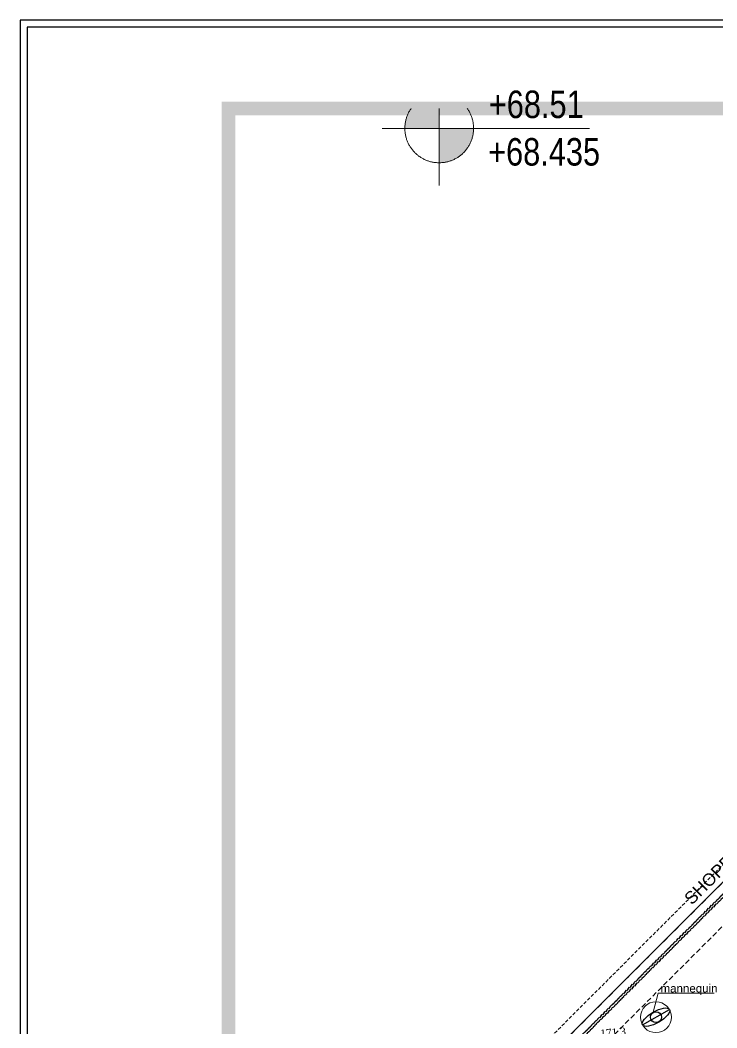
# Model space of a CAD drawing. Header units: millimetres. Extents: x 9129 to 19685, y -6152 to 3305.
# Drawn here: x 14047 to 15060, y 1660 to 3126 of the extents above; entities that cross this region are included whole.
import ezdxf
from ezdxf.enums import TextEntityAlignment as Align
from ezdxf.xclip import XClip

# ---------------------------------------------------------------- set-up
doc = ezdxf.new("R2010")
doc.units = ezdxf.units.MM
doc.header["$LTSCALE"] = 5
doc.header["$XCLIPFRAME"] = 0
doc.linetypes.add('Dash', pattern=[0.25, 0.125, -0.125])
doc.linetypes.add('DASHED', pattern=[0.75, 0.5, -0.25])
doc.layers.get('Defpoints').update_dxf_attribs({"lineweight": 9})
for name, color, linetype, lineweight in [('141125_RT1$0$2DKOT_200', 2, 'Continuous', 0), ('141125_RT1$0$LP-LEVELMARK', 2, 'Continuous', 9), ('LP-AREA_POLYLINE', 7, 'Continuous', 5), ('no3_ahsap gorunus arka ince', 53, 'Continuous', 5), ('no3_ahşap gorunus on kalın', 34, 'Continuous', 20), ('no3_yazı tefriş', 152, 'Continuous', 15), ('no3_ölçü tefriş', 252, 'Continuous', 0)]:
    doc.layers.add(name, color=color, linetype=linetype, lineweight=lineweight)
doc.layers.add('LP-UNIT_LINE', color=170, linetype='Continuous')
doc.styles.add('141125_RT1$0$OLCU', font='arial.ttf', dxfattribs={"width": 0.8})
doc.styles.add('ROMANSTW', font='georgia.ttf')
doc.styles.get("Standard").update_dxf_attribs({"font": 'arial.ttf'})
doc.styles.add('TEXT-500', font='arial.ttf', dxfattribs={"height": 1.25})
doc.dimstyles.new('M1', dxfattribs={"dimtxt": 11, "dimasz": 5, "dimexe": 2, "dimexo": 5, "dimgap": 3, "dimtad": 1, "dimdec": 1, "dimzin": 12, "dimdsep": 46, "dimtxsty": 'ROMANSTW', "dimblk": 'ARCHTICK', "dimcen": 0.09, "dimse1": 1, "dimse2": 1, "dimclrd": 251, "dimclre": 251, "dimclrt": 1, "dimadec": 0, "dimazin": 0, "dimtfac": 1, "dimtdec": 1, "dimtix": 1, "dimtmove": 0, "dimatfit": 3, "dimldrblk": 'ARCHTICK', "dimfxl": 1, "dimtolj": 1, "dimtzin": 0, "dimarcsym": 0})

# ---------------------------------------------------------------- blocks, each defined once
blk = doc.blocks.new('*D252')
at = {"layer": 'Defpoints', "color": 0, "transparency": 16777216}
for p in [(14995.1, 1650.8), (14995.8, 1642.8), (14825.1, 1628.4)]:
    blk.add_point(p, dxfattribs=at)
at = {"layer": 'no3_ölçü tefriş', "color": 251, "lineweight": -2, "transparency": 16777216}
blk.add_line((14829.4, 1636.9), (14990.2, 1650.4), dxfattribs=at)
at = {"layer": 'no3_ölçü tefriş', "color": 251, "transparency": 16777216}
for points in [[(14990.1, 1651.2), (14990.2, 1649.6), (14995.1, 1650.8)], [(14829.3, 1637.7), (14829.4, 1636), (14824.4, 1636.5)]]:
    blk.add_solid(points, dxfattribs=at)
at = {"layer": 'no3_ölçü tefriş', "color": 1, "transparency": 16777216, "insert": (14908.9, 1653.5), "char_height": 11, "attachment_point": 5, "rotation": 4.8086, "style": 'ROMANSTW'}
blk.add_mtext('\\A1;171.3', dxfattribs=at)
blk = doc.blocks.new('_ArchTick')
at = {"color": 0, "linetype": 'ByBlock', "const_width": 0.15}
blk.add_lwpolyline([(-0.5, -0.5), (0.5, 0.5)], dxfattribs=at)
blk = doc.blocks.new('141125_RT1$0$KOT_200')
at = {"layer": '141125_RT1$0$LP-LEVELMARK'}
h = blk.add_hatch(color=256, dxfattribs=at)
h.paths.add_polyline_path([(50, 0, 0.414214), (0, 50), (0, 0)])
h.paths.add_polyline_path([(0, -50), (0, 0), (-50, 0, 0.414214)])
for points in [[(0, 82.9), (0, -218.6)], [(82.9, 0), (-82.9, 0)]]:
    blk.add_lwpolyline(points, dxfattribs=at)
blk.add_circle((0, 0), 50, dxfattribs=at)
at = {"layer": '141125_RT1$0$LP-LEVELMARK', "style": '141125_RT1$0$OLCU', "width": 0.8}
blk.add_attdef('KABA-KOT', text='', height=40, rotation=270, dxfattribs=at).set_placement((-14.2, -71.1), align=Align.TOP_LEFT)
blk.add_attdef('INCE-KOT', text='', height=40, rotation=270, dxfattribs=at).set_placement((2.9, -72.1), align=Align.BOTTOM_LEFT)
blk = doc.blocks.new('A$C25195F0E')
at = {"layer": 'LP-AREA_POLYLINE', "elevation": 0}
blk.add_lwpolyline([(1241.3, 1481.8), (1740.6, 982.4), (1740.6, -260.5, 0.060132), (1740.6, -260.5), (1740.6, -260.5), (1740.6, -260.5), (1740.6, -260.5), (1740.6, -260.5), (1740.6, -260.5), (1740.6, -260.5), (1740.6, -260.5), (1740.6, -260.5, 0.142516), (363.9, -881.8), (-329.2, -187.7), (-378.7, -138.2)], format="xyb", close=True, dxfattribs=at)
blk = doc.blocks.new('plan3')
at = {"color": 252, "linetype": 'DASHED', "ltscale": 3, "elevation": 0}
blk.add_lwpolyline([(25998.8, -6326.2), (25515.9, -6809.1), (25484.1, -6777.3), (25962.1, -6299.2), (25967, -6294.4), (25995.2, -6322.6)], dxfattribs=at)
at = {"color": 252, "linetype": 'Dash', "ltscale": 5, "elevation": 0}
for points in [[(25495.7, -6783.2), (25495.4, -6782.9), (25972.6, -6305.7), (25973, -6306)], [(25498.2, -6785.7), (25497.8, -6785.4), (25975.1, -6308.1), (25975.4, -6308.5)]]:
    blk.add_lwpolyline(points, close=True, dxfattribs=at)
at = {"layer": 'LP-UNIT_LINE', "color": 252, "lineweight": 100, "ltscale": 0.1, "const_width": 20, "elevation": 0}
blk.add_lwpolyline([(27603.2, -5413.9), (27603.2, -8043.8), (25002.8, -8043.8), (25002.8, -5413.9)], close=True, dxfattribs=at)
at = {"layer": 'no3_ahsap gorunus arka ince', "linetype": 'DASHED', "ltscale": 2, "elevation": 0}
blk.add_lwpolyline([(25142.9, -7093.2), (26763, -5473.1), (27270.2, -5980.3)], dxfattribs=at)
at = {"layer": '141125_RT1$0$LP-LEVELMARK'}
ref = blk.add_blockref('141125_RT1$0$KOT_200', (25309.2, -5443), dxfattribs=dict(at, rotation=90))
XClip(ref).set_block_clipping_path([(-2527.1708471469, -2309.5719303174), (29.0658140094, 306.4149331355)])
ref.add_attrib('INCE-KOT', '+68.51', dxfattribs={"layer": '141125_RT1$0$2DKOT_200', "height": 40, "style": '141125_RT1$0$OLCU', "width": 0.8}).set_placement((25381.3, -5440), align=Align.BOTTOM_LEFT)
ref.add_attrib('KABA-KOT', '+68.435', dxfattribs={"layer": '141125_RT1$0$2DKOT_200', "height": 40, "style": '141125_RT1$0$OLCU', "width": 0.8}).set_placement((25380.3, -5457.1), align=Align.TOP_LEFT)
at = {"layer": 'no3_ahşap gorunus on kalın'}
ref = blk.add_blockref('A$C25195F0E', (25527.4, -6974.4), dxfattribs=at)
XClip(ref).set_block_clipping_path([(-524.5749777342, -995.7045508397), (2091.4118857187, 1560.5321103166)])
at = {"ltscale": 0.05, "extrusion": (-1.98464e-08, -8.20348e-09, 1), "insert": (25670.2, -6567.4), "char_height": 18, "width": 368.726, "attachment_point": 4, "text_direction": (0.70763, 0.706583, 0), "style": 'TEXT-500'}
blk.add_mtext('SHOPFRONT LINE', dxfattribs=at)

msp = doc.modelspace()

# ---------------------------------------------------------------- linework, layer by layer
msp.add_line((14951.82, 1664.37), (14990.79, 1686.87))
for points in [[(14046.7, 185.99), (18161.7, 185.99), (18161.7, 3125.99), (14046.7, 3125.99)], [(14056.7, 195.99), (18151.7, 195.99), (18151.7, 3115.99), (14056.7, 3115.99)]]:
    msp.add_lwpolyline(points, close=True)
msp.add_circle((14971.3, 1675.62), 7.97)
msp.add_ellipse((14971.3, 1675.62), major_axis=(-19.49, -11.25), ratio=0.3705631)
at = {"layer": 'no3_yazı tefriş'}
msp.add_lwpolyline([(14967.13, 1682.84), (14974.58, 1710.65), (15055.8, 1710.65)], dxfattribs=at)
at = {"layer": 'no3_ölçü tefriş'}
msp.add_circle((14971.3, 1675.62), 22.5, dxfattribs=at)

# ---------------------------------------------------------------- block references
msp.add_blockref('plan3', (-10653.09, 8411.55))

# ---------------------------------------------------------------- texts
at = {"layer": 'no3_yazı tefriş', "insert": (14977.91, 1723.53), "char_height": 12, "width": 306.4478, "attachment_point": 1}
msp.add_mtext('mannequin', dxfattribs=at)

# ---------------------------------------------------------------- dimensions: what is measured, and where the dimension line sits
at = {"layer": 'no3_ölçü tefriş'}
dim = msp.add_aligned_dim(p1=(14825.0617, 1628.4377), p2=(14995.8082, 1642.8014), distance=8.0466, dimstyle='M1', override={"dimclrt": 1}, dxfattribs=at)
dim.commit()
dim.dimension.update_dxf_attribs({"geometry": '*D252', "text_midpoint": (14908.931, 1653.4981)})

doc.saveas('drawing.dxf')
